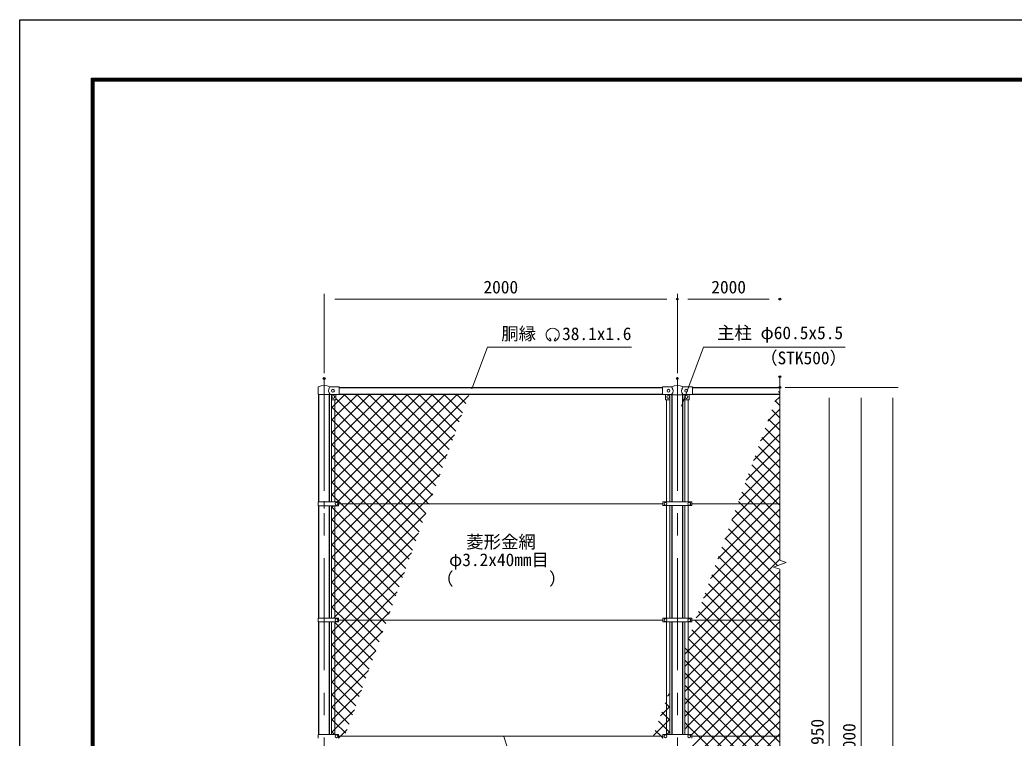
# Model space of a CAD drawing. Units: millimetres, scale not verified. Extents: x -6300 to 6300, y -4455 to 4455.
# Drawn here: x -6300 to -671, y 390 to 4455 of the extents above; entities that cross this region are included whole.
import ezdxf
from ezdxf.enums import TextEntityAlignment as Align

# ---------------------------------------------------------------- set-up
doc = ezdxf.new("R2010")
doc.units = ezdxf.units.MM
doc.header["$LTSCALE"] = 20
doc.header["$PDMODE"] = 32
doc.header["$PDSIZE"] = 10
doc.linetypes.add('USER1', pattern=[50.8, 31.75, -6.35, 6.35, -6.35])
for name, color, linetype, lineweight in [('0-0_D-STR1', 1, 'Continuous', 25), ('0-3_D-BMK', 2, 'USER1', 13), ('0-5_D-STR-DIM', 7, 'Continuous', 13), ('0-8_D-STR3', 3, 'Continuous', 13), ('0-9_D-STR-TXT', 7, 'Continuous', 13), ('0-B_D-STR2', 7, 'Continuous', 13), ('0-C_D-TTL', 7, 'Continuous', 25)]:
    doc.layers.add(name, color=color, linetype=linetype, lineweight=lineweight)
doc.layers.add('0-7_Defpoints', color=8, linetype='Continuous')
doc.styles.add('ＭＳ ゴシック', font='')
doc.styles.get('ＭＳ ゴシック').set_extended_font_data('MS Gothic')

msp = doc.modelspace()

# ---------------------------------------------------------------- linework, layer by layer
at = {"layer": '0-0_D-STR1'}
for p, q in [((-4492.46, 2375), (-2662.46, 2375)), ((-4489.96, 2375), (-2662.46, 2375)), ((-2492.46, 2375), (-1997.46, 2375)), ((-4607.71, 1726.5), (-4607.71, 2333.8)), ((-4547.21, 1726.5), (-4547.21, 2333.8)), ((-4492.46, 2336.9), (-2662.46, 2336.9)), ((-2607.71, 1726.3), (-2607.71, 2333.5)), ((-2547.21, 1726.3), (-2547.21, 2333.5)), ((-2492.46, 2336.9), (-1997.46, 2336.9)), ((-4607.71, 1068.5), (-4607.71, 1705.5)), ((-4547.21, 1068.5), (-4547.21, 1705.5)), ((-2607.71, 1068.3), (-2607.71, 1705.7)), ((-2547.21, 1068.3), (-2547.21, 1705.7)), ((-4607.71, 410.5), (-4607.71, 1047.5)), ((-4547.21, 410.5), (-4547.21, 1047.5)), ((-2607.71, 410.3), (-2607.71, 1047.7)), ((-2547.21, 410.3), (-2547.21, 1047.7))]:
    msp.add_line(p, q, dxfattribs=at)
at = {"layer": '0-3_D-BMK'}
for p, q in [((-4577.46, 2425), (-4577.46, -2075)), ((-2577.46, 2425), (-2577.46, -2075)), ((-4577.46, 1730.53), (-4577.46, 1689.75))]:
    msp.add_line(p, q, dxfattribs=at)
at = {"layer": '0-5_D-STR-DIM'}
for p, q in [((-4577.46, 2455), (-4577.46, 2905)), ((-4517.46, 2875), (-2637.46, 2875)), ((-2577.46, 2455), (-2577.46, 2905)), ((-2577.46, 2455), (-2577.46, 2905)), ((-2517.46, 2875), (-2057.46, 2875)), ((-1997.46, 2435), (-1997.46, 1396.65)), ((-1967.46, 2375), (-1687.46, 2375)), ((-1967.46, 2375), (-1507.19, 2375)), ((-1967.46, 2375), (-1327.19, 2375)), ((-1717.46, 2315), (-1717.46, -1515)), ((-1537.19, 2315), (-1537.19, -1565)), ((-1357.19, 2315), (-1357.19, -1965)), ((-2032.7, 1358.17), (-1962.22, 1383.83)), ((-1997.46, 1345.35), (-2032.7, 1358.17)), ((-1962.22, 1383.83), (-1997.46, 1396.65)), ((-1997.46, 1345.35), (-1997.46, -561.35))]:
    msp.add_line(p, q, dxfattribs=at)
at = {"layer": '0-7_Defpoints'}
for p in [(-2577.46, 2875), (-1997.46, 2875), (-4577.46, 2425), (-2577.46, 2425), (-1997.46, 2435), (-1997.46, 2375)]:
    msp.add_point(p, dxfattribs=at)
at = {"layer": '0-8_D-STR3'}
for p, q in [((-4610.96, 2333.8), (-4610.96, 2375.88)), ((-4542.48, 2377.7), (-4492.46, 2377.7)), ((-4492.46, 2334.3), (-4492.46, 2377.7)), ((-2662.46, 2378), (-2613.24, 2378)), ((-2662.46, 2334), (-2662.46, 2378)), ((-2541.68, 2378), (-2492.46, 2378)), ((-2492.46, 2334), (-2492.46, 2378)), ((-4610.96, 2333.8), (-4543.96, 2333.8)), ((-4543.96, 2333.8), (-4542.46, 2334.3)), ((-4542.46, 2334.3), (-4492.46, 2334.3)), ((-4535.46, 2306.3), (-4535.46, 2334.3)), ((-4510.46, 2306.3), (-4510.46, 2334.3)), ((-2662.46, 2334), (-2612.26, 2334)), ((-2644.46, 2334), (-2644.46, 2305)), ((-2619.46, 2334), (-2619.46, 2305)), ((-2611.26, 2333.5), (-2612.26, 2334)), ((-2611.26, 2333.5), (-2543.66, 2333.5)), ((-2543.66, 2333.5), (-2542.66, 2334)), ((-2542.66, 2334), (-2492.46, 2334)), ((-2535.46, 2334), (-2535.46, 2305)), ((-2510.46, 2334), (-2510.46, 2305)), ((-4534.96, 2304.98), (-4534.96, 1726.5)), ((-4533.46, 2304.3), (-4512.46, 2304.3)), ((-4515.96, 2304.3), (-4515.96, 1726.5)), ((-2620.46, 2304), (-2643.46, 2304)), ((-2638.96, 2304), (-2638.96, 1726.3)), ((-2619.96, 2304.13), (-2619.96, 1726.3)), ((-2534.96, 2304.13), (-2534.96, 1726.3)), ((-2534.46, 2304), (-2511.46, 2304)), ((-2515.96, 2304), (-2515.96, 1726.3)), ((-4610.26, 1726.5), (-4610.26, 1705.5)), ((-4610.26, 1726.5), (-4495.46, 1726.5)), ((-4610.26, 1705.5), (-4495.46, 1705.5)), ((-4534.96, 1068.5), (-4534.96, 1705.5)), ((-4515.96, 1068.5), (-4515.96, 1705.5)), ((-4495.46, 1726.5), (-4495.46, 1705.5)), ((-2659.96, 1716), (-4495.46, 1716)), ((-2659.96, 1726.3), (-2494.96, 1726.3)), ((-2659.96, 1726.3), (-2659.96, 1705.7)), ((-2659.96, 1705.7), (-2494.96, 1705.7)), ((-2638.96, 1068.3), (-2638.96, 1705.7)), ((-2619.96, 1068.3), (-2619.96, 1705.7)), ((-2534.96, 1068.3), (-2534.96, 1705.7)), ((-2515.96, 1068.3), (-2515.96, 1705.7)), ((-2494.96, 1726.3), (-2494.96, 1705.7)), ((-1997.46, 1716), (-2494.96, 1716)), ((-4610.26, 1068.5), (-4610.26, 1047.5)), ((-4610.26, 1068.5), (-4495.46, 1068.5)), ((-4610.26, 1047.5), (-4495.46, 1047.5)), ((-4534.96, 410.5), (-4534.96, 1047.5)), ((-4515.96, 410.5), (-4515.96, 1047.5)), ((-4495.46, 1068.5), (-4495.46, 1047.5)), ((-2659.96, 1058), (-4495.46, 1058)), ((-2659.96, 1068.3), (-2494.96, 1068.3)), ((-2659.96, 1068.3), (-2659.96, 1047.7)), ((-2659.96, 1047.7), (-2494.96, 1047.7)), ((-2638.96, 410.3), (-2638.96, 1047.7)), ((-2619.96, 410.3), (-2619.96, 1047.7)), ((-2534.96, 410.3), (-2534.96, 1047.7)), ((-2515.96, 410.3), (-2515.96, 1047.7)), ((-2494.96, 1068.3), (-2494.96, 1047.7)), ((-1997.46, 1058), (-2494.96, 1058)), ((-4610.26, 410.5), (-4610.26, 389.5)), ((-4610.26, 410.5), (-4495.46, 410.5)), ((-4495.46, 410.5), (-4495.46, 389.5)), ((-2659.96, 400), (-4495.46, 400)), ((-2659.96, 410.3), (-2494.96, 410.3)), ((-2659.96, 410.3), (-2659.96, 389.7)), ((-2494.96, 410.3), (-2494.96, 389.7)), ((-1997.46, 400), (-2494.96, 400))]:
    msp.add_line(p, q, dxfattribs=at)
for centre in [(-4527.46, 2356), (-4525.46, 2321), (-2629.46, 2321), (-2627.46, 2356), (-2527.46, 2356), (-2525.46, 2321), (-4507.46, 1716), (-2644.96, 1716), (-2509.96, 1716), (-4507.46, 1058), (-2644.96, 1058), (-2509.96, 1058), (-4507.46, 400), (-2644.96, 400), (-2509.96, 400)]:
    msp.add_circle(centre, 8, dxfattribs=at)
for centre, radius, start, end in [((-4607.96, 2375.88), 3, 116.57497, 180), ((-4577.5, 2301.97), 82.93, 67.08235, 112.54718), ((-4518.36, 2356), 33.56, 145.68676, 221.15827), ((-4542.48, 2383.7), 6, 242.98608, 270), ((-2613.24, 2386), 8, 270, 296.9114), ((-2629.85, 2356), 28.8, 314.1684, 41.01552), ((-2577.46, 2302.54), 82.82, 67.15338, 112.84662), ((-2525.08, 2356), 28.8, 138.98448, 225.8316), ((-2541.68, 2386), 8, 243.0886, 270), ((-4533.46, 2306.3), 2, 180, 270), ((-4512.46, 2306.3), 2, 270, 0), ((-2643.46, 2305), 1, 180, 270), ((-2620.46, 2305), 1, 270, 0), ((-2534.46, 2305), 1, 180, 270), ((-2511.46, 2305), 1, 270, 0)]:
    msp.add_arc(centre, radius, start, end, dxfattribs=at)
at = {"layer": '0-9_D-STR-TXT'}
for p, q in [((-3293.61, 2643.87), (-3300.52, 2655.84)), ((-3272.8, 2643.87), (-3265.9, 2655.84))]:
    msp.add_line(p, q, dxfattribs=at)
for points in [[(-2837.93, 2602.22), (-3652.27, 2602.22), (-3740.59, 2366.43)], [(-1626.62, 2602.22), (-2428.64, 2602.22), (-2553.43, 2269.09)], [(-3019.78, 169.56), (-3486.78, 169.56), (-3559.22, 398.09)]]:
    msp.add_lwpolyline(points, dxfattribs=at)
for centre, radius, start, end in [((-3283.21, 2672.48), 37.51, 294.32478, 245.67522), ((-3297.03, 2641.8), 3.95, 245.67522, 30), ((-3269.39, 2641.8), 3.95, 150, 294.32478)]:
    msp.add_arc(centre, radius, start, end, dxfattribs=at)
at = {"layer": '0-B_D-STR2'}
for p, q in [((-4515.96, 2278.79), (-4457.85, 2336.9)), ((-4515.96, 2208.07), (-4387.14, 2336.9)), ((-4515.96, 2137.36), (-4316.43, 2336.9)), ((-4515.96, 2066.65), (-4245.72, 2336.9)), ((-4515.96, 1995.94), (-4175, 2336.9)), ((-4515.96, 1925.23), (-4104.29, 2336.9)), ((-4515.96, 1854.52), (-4033.58, 2336.9)), ((-4515.96, 1783.81), (-3962.87, 2336.9)), ((-3964.1, 1765.09), (-4510.46, 2311.45)), ((-4502.56, 1726.5), (-3892.16, 2336.9)), ((-3945.23, 1816.93), (-4465.2, 2336.9)), ((-3926.36, 1868.78), (-4394.49, 2336.9)), ((-4371.64, 1716), (-3758.98, 2328.66)), ((-3907.49, 1920.62), (-4323.78, 2336.9)), ((-3888.63, 1972.46), (-4253.07, 2336.9)), ((-3869.76, 2024.3), (-4182.35, 2336.9)), ((-3850.89, 2076.14), (-4111.64, 2336.9)), ((-3832.02, 2127.99), (-4040.93, 2336.9)), ((-3813.15, 2179.83), (-3970.22, 2336.9)), ((-3794.28, 2231.67), (-3899.51, 2336.9)), ((-3775.41, 2283.51), (-3828.8, 2336.9)), ((-3756.54, 2335.35), (-3758.09, 2336.9)), ((-2025.5, 2294.37), (-1997.46, 2322.41)), ((-1997.46, 2344.04), (-2004.77, 2351.34)), ((-4534.96, 2259.79), (-4515.96, 2278.79)), ((-4515.96, 2246.24), (-4534.96, 2265.24)), ((-2065.97, 2183.19), (-1997.46, 2251.7)), ((-1997.46, 2273.33), (-2023.64, 2299.5)), ((-4534.96, 2189.07), (-4515.96, 2208.07)), ((-3985.72, 1716), (-4515.96, 2246.24)), ((-4300.93, 1716), (-3799.44, 2217.49)), ((-1997.46, 2131.91), (-2061.37, 2195.82)), ((-1997.46, 2202.62), (-2042.51, 2247.66)), ((-4515.96, 2175.53), (-4534.96, 2194.53)), ((-4056.43, 1716), (-4515.96, 2175.53)), ((-2106.43, 2072.02), (-1997.46, 2180.99)), ((-1997.46, 2061.2), (-2080.24, 2143.98)), ((-4534.96, 2118.36), (-4515.96, 2137.36)), ((-4515.96, 2104.82), (-4534.96, 2123.82)), ((-4127.14, 1716), (-4515.96, 2104.82)), ((-4230.22, 1716), (-3839.91, 2106.31)), ((-2146.9, 1960.84), (-1997.46, 2110.28)), ((-1997.46, 1990.48), (-2099.11, 2092.13)), ((-4534.96, 2047.65), (-4515.96, 2066.65)), ((-4515.96, 2034.11), (-4534.96, 2053.11)), ((-4197.85, 1716), (-4515.96, 2034.11)), ((-2187.36, 1849.67), (-1997.46, 2039.57)), ((-1997.46, 1919.77), (-2117.98, 2040.29)), ((-4534.96, 1976.94), (-4515.96, 1995.94)), ((-4515.96, 1963.4), (-4534.96, 1982.4)), ((-4159.51, 1716), (-3880.37, 1995.14)), ((-1997.46, 1849.06), (-2136.85, 1988.45)), ((-4534.96, 1906.23), (-4515.96, 1925.23)), ((-4268.56, 1716), (-4515.96, 1963.4)), ((-2227.83, 1738.49), (-1997.46, 1968.86)), ((-1997.46, 1778.35), (-2155.72, 1936.61)), ((-4515.96, 1892.69), (-4534.96, 1911.69)), ((-4339.27, 1716), (-4515.96, 1892.69)), ((-4088.8, 1716), (-3920.84, 1883.96)), ((-2179.61, 1716), (-1997.46, 1898.15)), ((-2005.82, 1716), (-2174.59, 1884.77)), ((-4534.96, 1835.52), (-4515.96, 1854.52)), ((-4515.96, 1821.98), (-4534.96, 1840.98)), ((-4409.98, 1716), (-4515.96, 1821.98)), ((-2076.53, 1716), (-2193.46, 1832.93)), ((-2108.9, 1716), (-1997.46, 1827.44)), ((-4534.96, 1764.81), (-4515.96, 1783.81)), ((-4515.96, 1751.27), (-4534.96, 1770.27)), ((-4480.69, 1716), (-4515.96, 1751.27)), ((-4018.09, 1716), (-3961.3, 1772.79)), ((-2147.24, 1716), (-2212.32, 1781.08)), ((-2038.19, 1716), (-1997.46, 1756.73)), ((-4534.96, 1694.1), (-4523.56, 1705.5)), ((-4515.96, 1680.56), (-4534.96, 1699.56)), ((-4515.96, 1571.68), (-4371.64, 1716)), ((-4515.96, 1500.97), (-4300.93, 1716)), ((-4515.96, 1430.26), (-4230.22, 1716)), ((-4515.96, 1359.55), (-4159.51, 1716)), ((-4515.96, 1288.84), (-4088.8, 1716)), ((-4515.96, 1218.13), (-4018.09, 1716)), ((-4115.05, 1350.36), (-4480.69, 1716)), ((-4096.18, 1402.2), (-4409.98, 1716)), ((-4077.31, 1454.04), (-4339.27, 1716)), ((-4058.45, 1505.88), (-4268.56, 1716)), ((-4039.58, 1557.73), (-4197.85, 1716)), ((-4020.71, 1609.57), (-4127.14, 1716)), ((-4001.84, 1661.41), (-4056.43, 1716)), ((-3982.97, 1713.25), (-3985.72, 1716)), ((-2349.22, 1404.97), (-2038.19, 1716)), ((-2308.76, 1516.14), (-2108.9, 1716)), ((-2268.29, 1627.32), (-2179.61, 1716)), ((-2217.95, 1716), (-2231.19, 1729.24)), ((-1997.46, 1495.51), (-2217.95, 1716)), ((-1997.46, 1566.22), (-2147.24, 1716)), ((-1997.46, 1636.93), (-2076.53, 1716)), ((-1997.46, 1707.64), (-2005.82, 1716)), ((-4133.92, 1298.52), (-4515.96, 1680.56)), ((-2389.68, 1293.79), (-1997.46, 1686.02)), ((-1997.46, 1424.8), (-2250.06, 1677.4)), ((-4515.96, 1609.85), (-4534.96, 1628.85)), ((-4152.79, 1246.67), (-4515.96, 1609.85)), ((-2430.15, 1182.62), (-1997.46, 1615.31)), ((-2009.86, 1366.49), (-2268.93, 1625.56)), ((-4534.96, 1552.68), (-4515.96, 1571.68)), ((-4515.96, 1539.14), (-4534.96, 1558.14)), ((-4171.66, 1194.83), (-4515.96, 1539.14)), ((-2470.61, 1071.44), (-1997.46, 1544.59)), ((-1997.46, 1212.67), (-2306.67, 1521.87)), ((-1997.46, 1283.38), (-2287.8, 1573.72)), ((-4534.96, 1481.97), (-4515.96, 1500.97)), ((-4515.96, 1468.43), (-4534.96, 1487.43)), ((-4190.53, 1142.99), (-4515.96, 1468.43)), ((-1997.46, 1141.96), (-2325.54, 1470.03)), ((-4534.96, 1411.26), (-4515.96, 1430.26)), ((-4515.96, 1397.71), (-4534.96, 1416.71)), ((-4463.96, 1058), (-4082.69, 1439.26)), ((-1997.46, 1071.25), (-2344.41, 1418.19)), ((-4534.96, 1340.55), (-4515.96, 1359.55)), ((-4209.4, 1091.15), (-4515.96, 1397.71)), ((-2054.93, 1058), (-2363.28, 1366.35)), ((-4515.96, 1327), (-4534.96, 1346)), ((-4246.96, 1058), (-4515.96, 1327)), ((-4393.24, 1058), (-4123.16, 1328.09)), ((-2125.64, 1058), (-2382.14, 1314.51)), ((-2271.92, 1058), (-1997.46, 1332.46)), ((-4534.96, 1269.84), (-4515.96, 1288.84)), ((-4515.96, 1256.29), (-4534.96, 1275.29)), ((-4317.67, 1058), (-4515.96, 1256.29)), ((-2196.35, 1058), (-2401.01, 1262.67)), ((-2201.21, 1058), (-1997.46, 1261.75)), ((-4534.96, 1199.13), (-4515.96, 1218.13)), ((-4515.96, 1185.58), (-4534.96, 1204.58)), ((-4388.38, 1058), (-4515.96, 1185.58)), ((-4322.53, 1058), (-4163.62, 1216.91)), ((-2267.06, 1058), (-2419.88, 1210.82)), ((-2130.5, 1058), (-1997.46, 1191.04)), ((-4515.96, 1114.87), (-4534.96, 1133.87)), ((-2337.77, 1058), (-2438.75, 1158.98)), ((-4459.09, 1058), (-4515.96, 1114.87)), ((-4251.82, 1058), (-4204.09, 1105.74)), ((-2408.48, 1058), (-2457.62, 1107.14)), ((-2059.79, 1058), (-1997.46, 1120.33)), ((-4515.96, 1005.99), (-4463.96, 1058)), ((-4515.96, 935.28), (-4393.24, 1058)), ((-4515.96, 864.57), (-4322.53, 1058)), ((-4515.96, 793.86), (-4251.82, 1058)), ((-4284.87, 883.78), (-4459.09, 1058)), ((-4266, 935.62), (-4388.38, 1058)), ((-4247.13, 987.47), (-4317.67, 1058)), ((-4228.26, 1039.31), (-4246.96, 1058)), ((-2515.96, 813.96), (-2271.92, 1058)), ((-2515.96, 743.25), (-2201.21, 1058)), ((-2515.96, 672.54), (-2130.5, 1058)), ((-2515.96, 601.83), (-2059.79, 1058)), ((-2515.96, 531.12), (-1997.46, 1049.62)), ((-1997.46, 576.27), (-2476.49, 1055.3)), ((-1997.46, 646.98), (-2408.48, 1058)), ((-1997.46, 717.69), (-2337.77, 1058)), ((-1997.46, 788.4), (-2267.06, 1058)), ((-1997.46, 859.11), (-2196.35, 1058)), ((-1997.46, 929.82), (-2125.64, 1058)), ((-1997.46, 1000.54), (-2054.93, 1058)), ((-4534.96, 986.99), (-4515.96, 1005.99)), ((-4515.96, 973.45), (-4534.96, 992.45)), ((-4515.96, 723.15), (-4244.55, 994.56)), ((-4322.61, 780.1), (-4515.96, 973.45)), ((-2515.96, 460.41), (-1997.46, 978.91)), ((-1997.46, 505.56), (-2495.36, 1003.46)), ((-4534.96, 916.28), (-4515.96, 935.28)), ((-4515.96, 902.74), (-4534.96, 921.74)), ((-4341.48, 728.26), (-4515.96, 902.74)), ((-1997.46, 434.85), (-2514.23, 951.61)), ((-2495.36, 410.3), (-1997.46, 908.2)), ((-4534.96, 845.57), (-4515.96, 864.57)), ((-4515.96, 832.03), (-4534.96, 851.03)), ((-4515.96, 652.44), (-4285.02, 883.39)), ((-4534.96, 774.86), (-4515.96, 793.86)), ((-4360.35, 676.41), (-4515.96, 832.03)), ((-2515.96, 811.93), (-2534.96, 830.93)), ((-2534.96, 794.96), (-2515.96, 813.96)), ((-2104.03, 400), (-2515.96, 811.93)), ((-2434.95, 400), (-1997.46, 837.49)), ((-4515.96, 761.32), (-4534.96, 780.32)), ((-4515.96, 581.73), (-4325.48, 772.21)), ((-4379.22, 624.57), (-4515.96, 761.32)), ((-2515.96, 741.22), (-2534.96, 760.22)), ((-2534.96, 724.25), (-2515.96, 743.25)), ((-2174.74, 400), (-2515.96, 741.22)), ((-2364.24, 400), (-1997.46, 766.78)), ((-4534.96, 704.15), (-4515.96, 723.15)), ((-4515.96, 690.61), (-4534.96, 709.61)), ((-4398.08, 572.73), (-4515.96, 690.61)), ((-2515.96, 670.51), (-2534.96, 689.51)), ((-2293.53, 400), (-1997.46, 696.07)), ((-4534.96, 633.44), (-4515.96, 652.44)), ((-4515.96, 619.9), (-4534.96, 638.9)), ((-4515.96, 511.02), (-4365.94, 661.04)), ((-4416.95, 520.89), (-4515.96, 619.9)), ((-2632.47, 626.74), (-2619.96, 639.25)), ((-2619.96, 633.09), (-2627.44, 640.56)), ((-2534.96, 653.54), (-2515.96, 672.54)), ((-2245.45, 400), (-2515.96, 670.51)), ((-2222.82, 400), (-1997.46, 625.36)), ((-4534.96, 562.73), (-4515.96, 581.73)), ((-4515.96, 549.19), (-4534.96, 568.19)), ((-2638.96, 581.38), (-2646.31, 588.72)), ((-2619.96, 562.38), (-2638.96, 581.38)), ((-2638.96, 549.54), (-2619.96, 568.54)), ((-2515.96, 599.8), (-2534.96, 618.8)), ((-2534.96, 582.83), (-2515.96, 601.83)), ((-2316.17, 400), (-2515.96, 599.8)), ((-4534.96, 492.02), (-4515.96, 511.02)), ((-4515.96, 440.31), (-4406.41, 549.86)), ((-4435.82, 469.05), (-4515.96, 549.19)), ((-2672.94, 515.57), (-2638.96, 549.54)), ((-2638.96, 510.66), (-2665.18, 536.88)), ((-2619.96, 491.66), (-2638.96, 510.66)), ((-2515.96, 529.09), (-2534.96, 548.09)), ((-2534.96, 512.12), (-2515.96, 531.12)), ((-2386.88, 400), (-2515.96, 529.09)), ((-2152.11, 400), (-1997.46, 554.64)), ((-4515.96, 478.48), (-4534.96, 497.48)), ((-4454.69, 417.21), (-4515.96, 478.48)), ((-2713.4, 404.39), (-2638.96, 478.83)), ((-2638.96, 439.95), (-2684.05, 485.04)), ((-2638.96, 478.83), (-2619.96, 497.83)), ((-2515.96, 458.38), (-2534.96, 477.38)), ((-2534.96, 441.41), (-2515.96, 460.41)), ((-2457.59, 400), (-2515.96, 458.38)), ((-2081.4, 400), (-1997.46, 483.93)), ((-4534.96, 421.31), (-4515.96, 440.31)), ((-4518.7, 410.5), (-4534.96, 426.77)), ((-2619.96, 420.95), (-2638.96, 439.95)), ((-2636.78, 410.3), (-2619.96, 427.12)), ((-2515.96, 318.99), (-2434.95, 400)), ((-2515.96, 248.28), (-2364.24, 400)), ((-2515.96, 177.57), (-2293.53, 400)), ((-2515.96, 106.86), (-2222.82, 400)), ((-2515.96, 36.14), (-2152.11, 400)), ((-2515.96, -34.57), (-2081.4, 400)), ((-2515.96, -105.28), (-2010.69, 400)), ((-1997.46, -60.12), (-2457.59, 400)), ((-1997.46, 10.59), (-2386.88, 400)), ((-1997.46, 81.3), (-2316.17, 400)), ((-1997.46, 152.01), (-2245.45, 400)), ((-1997.46, 222.72), (-2174.74, 400)), ((-1997.46, 293.43), (-2104.03, 400)), ((-2010.69, 400), (-1997.46, 413.22))]:
    msp.add_line(p, q, dxfattribs=at)
for points in [[(-4534.96, 1623.39), (-4515.96, 1642.39), (-4442.35, 1716), (-3821.45, 2336.9)], [(-4534.96, 1128.41), (-4515.96, 1147.41), (-4001.76, 1661.61)], [(-4524.17, 1068.5), (-4515.96, 1076.7), (-4042.23, 1550.44)], [(-2511.08, 960.27), (-2413.35, 1058), (-1997.46, 1473.88)], [(-2534.96, 865.67), (-2515.96, 884.67), (-2342.64, 1058), (-1997.46, 1403.17)], [(-4303.74, 831.94), (-4515.96, 1044.16), (-4519.3, 1047.5)], [(-1997.46, 364.14), (-2033.32, 400), (-2515.96, 882.64), (-2533.1, 899.77)], [(-4495.46, 390.1), (-4485.56, 400), (-4446.87, 438.69)], [(-2659.96, 390.24), (-2669.72, 400), (-2702.92, 433.2)]]:
    msp.add_lwpolyline(points, dxfattribs=at)
at = {"layer": '0-C_D-TTL', "color": 2}
msp.add_lwpolyline([(-6300, 4455), (6300, 4455), (6300, -4455), (-6300, -4455)], close=True, dxfattribs=at)
at = {"layer": '0-C_D-TTL'}
for points in [[(-5895, 4125), (5895, 4125), (5895, -4125), (-5895, -4125)], [(-5891.25, 4121.25), (5891.25, 4121.25), (5891.25, -4121.25), (-5891.25, -4121.25)], [(-5887.5, 4117.5), (5887.5, 4117.5), (5887.5, -4117.5), (-5887.5, -4117.5)], [(-5883.75, 4113.75), (5883.75, 4113.75), (5883.75, -4113.75), (-5883.75, -4113.75)], [(-5880, 4110), (5880, 4110), (5880, -4110), (-5880, -4110)]]:
    msp.add_lwpolyline(points, close=True, dxfattribs=at)

# ---------------------------------------------------------------- texts
at = {"layer": '0-5_D-STR-DIM', "style": 'ＭＳ ゴシック'}
for p in [(-3675.34, 2885.12), (-2385.34, 2885.12)]:
    msp.add_text('2000', height=72.14, dxfattribs=at).set_placement(p, align=Align.BOTTOM_LEFT)
for s, p in [('3950', (-1727.58, 302.31)), ('4000', (-1547.31, 277.87))]:
    msp.add_text(s, height=72.14, rotation=90, dxfattribs=at).set_placement(p, align=Align.BOTTOM_LEFT)
at = {"layer": '0-9_D-STR-TXT', "style": 'ＭＳ ゴシック'}
for s, p in [('胴縁 \u300038.1x1.6', (-3574.36, 2621.1)), ('主柱 φ60.5x5.5', (-2352.26, 2626.24)), ('（STK500）', (-2108.6, 2483.98)), ('菱形金網', (-3772.39, 1443.1)), ('φ3.2x40mm目', (-3869.85, 1341.71)), ('（\u3000\u3000   \u3000\u3000）', (-3942.94, 1234.24))]:
    msp.add_text(s, height=72.14, dxfattribs=at).set_placement(p, align=Align.BOTTOM_LEFT)

doc.saveas('drawing.dxf')
